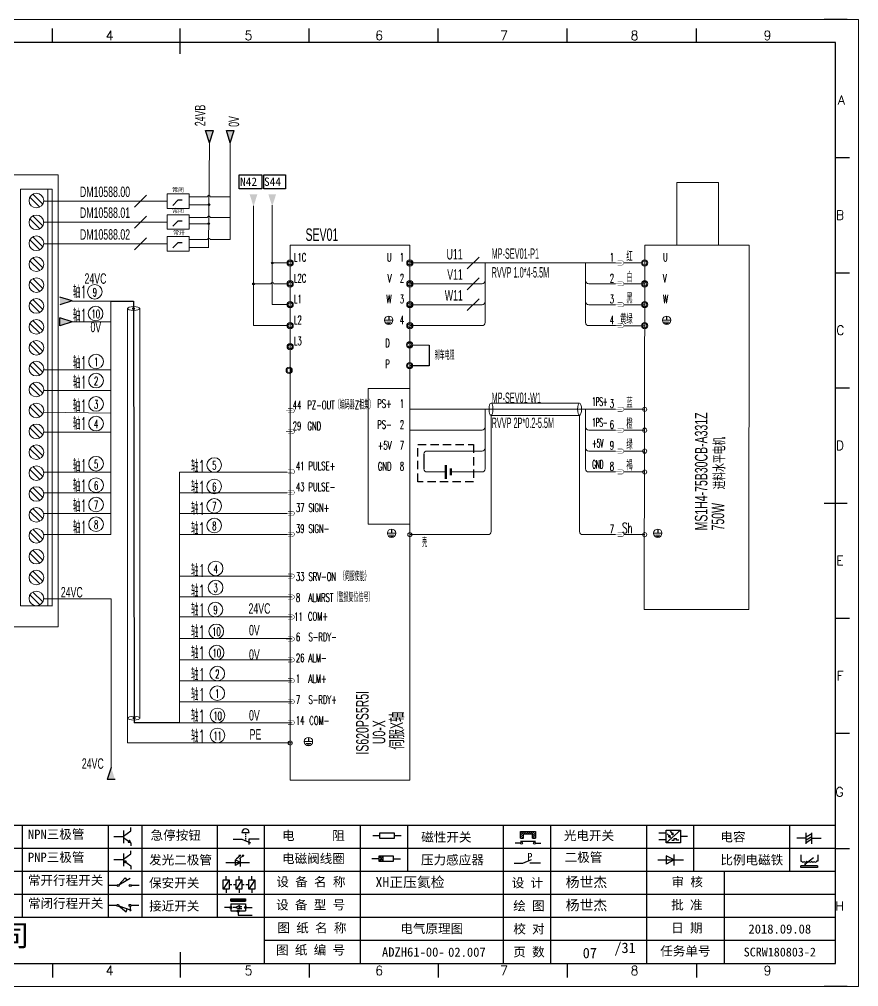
# Model space of a CAD drawing. Header units: millimetres. Extents: x 15130 to 37766, y 5931 to 11073.
# Drawn here: x 23458.4 to 23659.2, y 10083.5 to 10315 of the extents above; entities that cross this region are included whole.
import ezdxf
from ezdxf.enums import TextEntityAlignment as Align
from ezdxf.lldxf.tags import DXFTag

# ---------------------------------------------------------------- set-up
doc = ezdxf.new("R2010")
doc.units = ezdxf.units.MM
doc.linetypes.add('DASHED', pattern=[0.75, 0.5, -0.25])
doc.layers.add('1', color=3, linetype='Continuous', lineweight=20)
doc.layers.add('Dimension', color=3, linetype='Continuous', lineweight=13)
for name, color, linetype in [('AE_BOR', 1, 'Continuous'), ('MISC', 2, 'Continuous'), ('SYMS', 7, 'Continuous')]:
    doc.layers.add(name, color=color, linetype=linetype)
doc.styles.get("Standard").update_dxf_attribs({"font": ''})
doc.styles.add('WD', font='romans.shx', dxfattribs={"bigfont": 'gbcbig.shx'})
doc.styles.add('样式 0', font='')
doc.styles.add('样式 8', font='arial.ttf')
doc.styles.add('汉字', font='')
doc.styles.get('Standard').set_extended_font_data('SimSun')
doc.styles.get('样式 0').set_extended_font_data('KaiTi_GB2312')
doc.styles.get('汉字').set_extended_font_data('新宋体')
tags = doc.linetypes.add('ACAD_ISO02W100', pattern=[15, 12, -3]).pattern_tags.tags
tags[6:7] = [DXFTag(74, 4), DXFTag(75, 0), DXFTag(340, '0'), DXFTag(46, 1.0), DXFTag(50, 0.0), DXFTag(44, 0.0), DXFTag(45, 0.0)]
tags[4:5] = [DXFTag(74, 4), DXFTag(75, 0), DXFTag(340, '0'), DXFTag(46, 1.0), DXFTag(50, 0.0), DXFTag(44, 0.0), DXFTag(45, 0.0)]

# ---------------------------------------------------------------- blocks, each defined once
blk = doc.blocks.new('磁性开关')
at = {"linetype": 'ByBlock'}
h = blk.add_hatch(dxfattribs=at)
h.set_pattern_fill('ANSI31', color=256, scale=0.1, style=0)
h.paths.add_polyline_path([(-1910.88, -776.69), (-1910.88, -775.29), (-1907.69, -775.29), (-1907.69, -776.69), (-1908.31, -776.69), (-1908.31, -775.79), (-1910.25, -775.79), (-1910.25, -776.69)])
for p, q in [((-1910.88, -776.69), (-1910.88, -775.29)), ((-1910.88, -775.29), (-1907.69, -775.29)), ((-1910.88, -776.69), (-1910.25, -776.69)), ((-1910.25, -776.69), (-1910.25, -775.79)), ((-1910.25, -775.79), (-1908.31, -775.79)), ((-1908.31, -776.69), (-1908.31, -775.79)), ((-1908.31, -776.69), (-1907.69, -776.69)), ((-1907.69, -775.29), (-1907.69, -776.69)), ((-1910.91, -777.81), (-1912.09, -777.81)), ((-1910.88, -777.39), (-1907.69, -777.39)), ((-1907.66, -777.81), (-1906.48, -777.81))]:
    blk.add_line(p, q, dxfattribs=at)
for centre in [(-1910.68, -777.81), (-1907.88, -777.81)]:
    blk.add_circle(centre, 0.225, dxfattribs=at)
blk = doc.blocks.new('光电开关')
at = {"linetype": 'ByBlock'}
h = blk.add_hatch(dxfattribs=at)
h.set_pattern_fill('ANSI31', color=256, scale=0.01, style=0)
h.set_pattern_definition([(45, (0.172267, 0), (-0.0224506403, 0.0224506403), [])])
h.paths.add_polyline_path([(-1882.44, -776.34), (-1882.5, -775.91), (-1882.68, -776.07)])
h.paths.add_polyline_path([(-1882.86, -776.23), (-1882.44, -776.34), (-1882.68, -776.07)])
h.paths.add_polyline_path([(-1883.05, -776.88), (-1883.11, -776.45), (-1883.29, -776.61)])
h.paths.add_polyline_path([(-1883.47, -776.77), (-1883.05, -776.88), (-1883.29, -776.61)])
for p, q in [((-1884.01, -775.96), (-1885.56, -775.96)), ((-1880.91, -775.3), (-1884.01, -778.05)), ((-1883.75, -776.09), (-1883.05, -776.88)), ((-1883.11, -776.45), (-1883.47, -776.77)), ((-1883.05, -776.88), (-1883.47, -776.77)), ((-1883.14, -775.55), (-1882.44, -776.34)), ((-1883.05, -776.88), (-1883.11, -776.45)), ((-1882.5, -775.91), (-1882.86, -776.23)), ((-1882.44, -776.34), (-1882.86, -776.23)), ((-1882.44, -776.34), (-1882.5, -775.91)), ((-1879.37, -776.67), (-1880.91, -776.67)), ((-1884.01, -777.39), (-1885.56, -777.39)), ((-1882.78, -777.47), (-1882.23, -777.47)), ((-1882.23, -777.47), (-1882.23, -777.14)), ((-1882.23, -777.14), (-1881.78, -777.14)), ((-1881.78, -777.47), (-1881.78, -777.14)), ((-1881.23, -777.47), (-1881.78, -777.47))]:
    blk.add_line(p, q, dxfattribs=at)
blk.add_lwpolyline([(-1884.01, -775.3), (-1880.91, -775.3), (-1880.91, -778.05), (-1884.01, -778.05)], close=True, dxfattribs=at)
blk = doc.blocks.new('电磁阀线圈')
at = {"linetype": 'ByBlock'}
for p, q in [((-1854.61, -796.54), (-1856.17, -796.54)), ((-1854.61, -795.92), (-1853.75, -797.16)), ((-1853.75, -795.92), (-1854.61, -797.16)), ((-1853.75, -795.92), (-1853.75, -797.16)), ((-1851.53, -796.54), (-1849.97, -796.54))]:
    blk.add_line(p, q, dxfattribs=at)
blk.add_lwpolyline([(-1854.61, -795.92), (-1851.53, -795.92), (-1851.53, -797.16), (-1854.61, -797.16)], close=True, dxfattribs=at)
blk = doc.blocks.new('压力感应器')
at = {"linetype": 'ByBlock'}
for p, q in [((-1815.59, -777.73), (-1813.71, -776.93)), ((-1817.44, -777.73), (-1815.59, -777.73)), ((-1811.78, -777.73), (-1814.05, -777.73))]:
    blk.add_line(p, q, dxfattribs=at)
at = {"linetype": 'ByBlock', "insert": (-1814.65, -775.48), "char_height": 1.68, "width": 1.2242, "attachment_point": 1}
blk.add_mtext('{\\fNSimSun|b0|i0|c134|p49;P}', dxfattribs=at)
blk = doc.blocks.new('二极管')
at = {"linetype": 'ByBlock'}
for p, q in [((-1787.52, -776.77), (-1781.92, -776.77)), ((-1783.97, -776.77), (-1785.69, -775.9)), ((-1785.69, -775.9), (-1785.69, -777.65)), ((-1783.97, -776.77), (-1785.69, -777.65)), ((-1783.97, -777.99), (-1783.97, -775.56))]:
    blk.add_line(p, q, dxfattribs=at)
blk = doc.blocks.new('NPN三极管')
at = {"linetype": 'ByBlock'}
for p, q in [((-1785.73, -780.61), (-1785.73, -783.32)), ((-1785.73, -781.82), (-1784.15, -780.66)), ((-1784.15, -780.66), (-1784.15, -779.98)), ((-1785.73, -781.97), (-1787.81, -781.97)), ((-1785.73, -782.11), (-1784.15, -783.27)), ((-1784.41, -782.73), (-1784.74, -783.18)), ((-1784.15, -783.27), (-1784.74, -783.18)), ((-1784.15, -783.27), (-1784.41, -782.73)), ((-1784.15, -783.27), (-1784.15, -783.96))]:
    blk.add_line(p, q, dxfattribs=at)
blk = doc.blocks.new('PNP三极管')
at = {"linetype": 'ByBlock'}
for p, q in [((-1784.9, -785.38), (-1784.9, -788.09)), ((-1783.32, -785.43), (-1783.32, -784.75)), ((-1784.9, -786.74), (-1786.98, -786.74)), ((-1784.9, -786.59), (-1783.32, -785.43)), ((-1784.9, -786.88), (-1783.32, -788.04)), ((-1784.9, -786.88), (-1784.31, -786.97)), ((-1784.9, -786.88), (-1784.64, -787.42)), ((-1784.31, -786.97), (-1784.64, -787.42)), ((-1783.32, -788.04), (-1783.32, -788.73))]:
    blk.add_line(p, q, dxfattribs=at)
blk = doc.blocks.new('常开行程开关')
at = {"linetype": 'ByBlock'}
for p, q in [((-1785.89, -792.17), (-1784.52, -790.62)), ((-1785.89, -792.17), (-1783.43, -790.72)), ((-1784.52, -790.62), (-1784.19, -791.17)), ((-1786.29, -792.3), (-1788.01, -792.3)), ((-1781.48, -792.3), (-1783.21, -792.3))]:
    blk.add_line(p, q, dxfattribs=at)
for centre in [(-1786.07, -792.3), (-1783.42, -792.3)]:
    blk.add_circle(centre, 0.219, dxfattribs=at)
blk = doc.blocks.new('常闭行程开关')
at = {"linetype": 'ByBlock'}
for p, q in [((-1786.34, -796.62), (-1788.07, -796.62)), ((-1785.93, -796.72), (-1783.25, -797.7)), ((-1785.93, -796.72), (-1784.3, -798)), ((-1784.3, -798), (-1784.08, -797.4)), ((-1783.48, -796.84), (-1783.48, -797.85)), ((-1781.54, -796.62), (-1783.26, -796.62))]:
    blk.add_line(p, q, dxfattribs=at)
for centre in [(-1786.12, -796.62), (-1783.48, -796.62)]:
    blk.add_circle(centre, 0.219, dxfattribs=at)
blk = doc.blocks.new('电容')
at = {"linetype": 'ByBlock'}
for p, q in [((-1756.08, -782.99), (-1756.08, -780.56)), ((-1754.86, -780.79), (-1756.08, -781.55)), ((-1754.86, -782.99), (-1754.86, -780.56)), ((-1756.08, -781.77), (-1758.13, -781.77)), ((-1754.86, -781.44), (-1756.08, -782.2)), ((-1754.86, -781.99), (-1756.08, -782.75)), ((-1754.86, -781.77), (-1752.81, -781.77))]:
    blk.add_line(p, q, dxfattribs=at)
blk = doc.blocks.new('发光二极管')
at = {"linetype": 'ByBlock'}
for p, q in [((-1755.78, -785.92), (-1754.89, -785.14)), ((-1754.89, -785.14), (-1755.2, -785.22)), ((-1755.2, -785.22), (-1755.01, -785.43)), ((-1755.08, -785.92), (-1754.18, -785.14)), ((-1754.89, -785.14), (-1755.01, -785.43)), ((-1754.18, -785.14), (-1754.49, -785.22)), ((-1754.49, -785.22), (-1754.31, -785.43)), ((-1754.18, -785.14), (-1754.31, -785.43)), ((-1758.01, -786.77), (-1752.89, -786.77)), ((-1754.84, -786.77), (-1756.04, -786.16)), ((-1756.04, -786.16), (-1756.04, -787.39)), ((-1754.84, -786.77), (-1756.04, -787.39)), ((-1754.84, -787.63), (-1754.84, -785.92))]:
    blk.add_line(p, q, dxfattribs=at)
blk = doc.blocks.new('比例电磁阀')
at = {"linetype": 'ByBlock'}
for p, q in [((-1757.26, -775.38), (-1757.26, -776.71)), ((-1757.26, -776.71), (-1757.05, -776.71)), ((-1754.5, -775.98), (-1756.35, -777.44)), ((-1753.58, -776.71), (-1753.8, -776.71)), ((-1753.58, -775.38), (-1753.58, -776.71)), ((-1753.6, -777.73), (-1757.25, -777.73)), ((-1757.25, -778.13), (-1757.25, -777.73)), ((-1753.6, -778.13), (-1757.25, -778.13)), ((-1756.35, -777.44), (-1756.25, -777.25)), ((-1756.35, -777.44), (-1756.15, -777.38)), ((-1756.15, -777.38), (-1756.25, -777.25)), ((-1753.6, -777.73), (-1753.6, -778.13))]:
    blk.add_line(p, q, dxfattribs=at)
for centre in [(-1756.78, -776.71), (-1756.24, -776.71), (-1755.7, -776.71), (-1755.15, -776.71), (-1754.61, -776.71), (-1754.07, -776.71)]:
    blk.add_arc(centre, 0.271, 180, 0, dxfattribs=at)
blk = doc.blocks.new('保安开关')
at = {"linetype": 'ByBlock'}
for p, q in [((-1757.33, -790.79), (-1758.6, -792.81)), ((-1757.96, -790.79), (-1757.96, -789.97)), ((-1754.54, -790.79), (-1755.81, -792.81)), ((-1755.17, -790.79), (-1755.17, -789.97)), ((-1751.75, -790.79), (-1753.02, -792.81)), ((-1752.39, -790.79), (-1752.39, -789.97)), ((-1757.96, -792.81), (-1757.96, -793.62)), ((-1757.33, -791.8), (-1756.72, -791.8)), ((-1756.35, -791.8), (-1755.89, -791.8)), ((-1755.17, -792.81), (-1755.17, -793.62)), ((-1754.52, -791.8), (-1754.06, -791.8)), ((-1753.69, -791.8), (-1753.08, -791.8)), ((-1752.39, -792.81), (-1752.39, -793.62))]:
    blk.add_line(p, q, dxfattribs=at)
for points in [[(-1758.6, -790.79), (-1757.33, -790.79), (-1757.33, -792.81), (-1758.6, -792.81)], [(-1755.81, -790.79), (-1754.54, -790.79), (-1754.54, -792.81), (-1755.81, -792.81)], [(-1753.02, -790.79), (-1751.75, -790.79), (-1751.75, -792.81), (-1753.02, -792.81)]]:
    blk.add_lwpolyline(points, close=True, dxfattribs=at)
blk = doc.blocks.new('接近开关')
at = {"linetype": 'ByBlock'}
h = blk.add_hatch(dxfattribs=at)
h.set_pattern_fill('ANSI31', color=256, scale=0.01, style=0)
h.set_pattern_definition([(45, (-89.131516, -30.795668), (-0.0224506403, 0.0224506403), [])])
h.paths.add_polyline_path([(-1516.96, -1123.35), (-1516.96, -1122.85), (-1513.76, -1122.85), (-1513.76, -1123.35)])
for p, q in [((-1516.96, -1123.35), (-1516.96, -1122.85)), ((-1516.96, -1122.85), (-1513.76, -1122.85)), ((-1516.96, -1123.35), (-1513.76, -1123.35)), ((-1513.76, -1122.85), (-1513.76, -1123.35)), ((-1517.18, -1124.71), (-1518.36, -1124.71)), ((-1516.96, -1123.95), (-1513.76, -1123.95)), ((-1516.96, -1123.95), (-1516.96, -1125.47)), ((-1516.96, -1125.47), (-1513.76, -1125.47)), ((-1515.91, -1124.71), (-1516.45, -1124.71)), ((-1515.11, -1124.31), (-1515.91, -1124.71)), ((-1515.11, -1125.11), (-1515.91, -1124.71)), ((-1515.33, -1124.53), (-1515.17, -1124.53)), ((-1515.33, -1124.88), (-1515.17, -1124.88)), ((-1515.25, -1124.45), (-1515.25, -1124.61)), ((-1515.11, -1124.31), (-1515.11, -1125.11)), ((-1515.11, -1124.48), (-1514.58, -1124.48)), ((-1515.11, -1124.94), (-1514.58, -1124.94)), ((-1513.76, -1123.95), (-1513.76, -1125.47)), ((-1513.54, -1124.71), (-1512.36, -1124.71)), ((-1515.36, -1125.69), (-1515.36, -1126.36)), ((-1515.36, -1126.36), (-1512.36, -1126.36))]:
    blk.add_line(p, q, dxfattribs=at)
for centre in [(-1516.96, -1124.71), (-1515.36, -1125.47), (-1513.76, -1124.71)]:
    blk.add_circle(centre, 0.225, dxfattribs=at)
blk = doc.blocks.new('电阻')
at = {"linetype": 'ByBlock'}
for p, q in [((-3.09, 0), (-1.57, 0)), ((1.57, 0), (3.09, 0))]:
    blk.add_line(p, q, dxfattribs=at)
blk.add_lwpolyline([(-1.57, 0.63), (1.57, 0.63), (1.57, -0.63), (-1.57, -0.63)], close=True, dxfattribs=at)
blk = doc.blocks.new('急停按钮')
at = {"linetype": 'ByBlock'}
for p, q in [((-1.86, 0), (0, 0)), ((0, 0), (1.88, -0.81)), ((0.06, 1.45), (1.61, 1.45)), ((0.83, 1.45), (0.83, 1.24)), ((0.83, 1.07), (0.83, 0.85)), ((0.83, 0.68), (0.83, 0.47)), ((0.83, 0.29), (0.83, 0.08)), ((3.81, 0), (1.54, 0)), ((1.54, 0), (1.54, -1.15)), ((0.83, -0.09), (0.83, -0.24))]:
    blk.add_line(p, q, dxfattribs=at)
blk.add_arc((0.83, 1.45), 0.774, 0, 180)
blk = doc.blocks.new('电控横A4')
for p, q in [((292, -5), (5, -5)), ((292, -205), (292, -5)), ((10.03, -205), (289.53, -205)), ((130.8, -205), (190.75, -205)), ((190.75, -205), (259.54, -205))]:
    blk.add_line(p, q)
at = {"linetype": 'ByBlock'}
for p, q in [((292, -175), (5, -175)), ((292, -180), (5, -180)), ((292, -185), (5, -185)), ((292, -190), (5, -190)), ((292, -195), (5, -195)), ((292, -200), (168.03, -200))]:
    blk.add_line(p, q, dxfattribs=at)
at = {"color": 0, "lineweight": -2}
for p, q in [((115.5, -175), (115.5, -195)), ((134.12, -175), (134.12, -195)), ((141.48, -175), (141.48, -195)), ((157.79, -175), (157.79, -195)), ((168.03, -175), (168.03, -204.92)), ((188.84, -175), (188.84, -185)), ((199.08, -175), (199.08, -185)), ((219.89, -175), (219.89, -185)), ((230.12, -175), (230.12, -185)), ((250.93, -175), (250.93, -185)), ((261.17, -175), (261.17, -185)), ((281.98, -175), (281.98, -185)), ((188.84, -185), (188.84, -204.92)), ((219.89, -185), (219.89, -205)), ((230.12, -185), (230.12, -205)), ((250.93, -185), (250.93, -205)), ((267.79, -185), (267.79, -205))]:
    blk.add_line(p, q, dxfattribs=at)
at = {"color": 0, "ltscale": 2}
for p, q in [((292, -205), (292, -183.55)), ((259.54, -205), (289.53, -205)), ((259.54, -205), (292, -205))]:
    blk.add_line(p, q, dxfattribs=at)
at = {"lineweight": 9, "ltscale": 0.1}
for p, q in [((101.34, -205), (130.8, -205)), ((129.44, -205), (129.44, -205)), ((129.44, -205), (129.44, -205)), ((129.44, -205), (129.44, -205)), ((129.44, -205), (129.44, -205))]:
    blk.add_line(p, q, dxfattribs=at)
at = {"layer": 'AE_BOR', "color": 1, "lineweight": 15}
for p, q in [((0, 0), (297, 0)), ((297, 0), (297, -210)), ((297, -210), (0, -210))]:
    blk.add_line(p, q, dxfattribs=at)
at = {"layer": 'AE_BOR'}
for p, q in [((122.03, -5), (122.03, -2)), ((149.78, -5), (149.78, -2)), ((177.78, -5), (177.78, -2)), ((205.78, -5), (205.78, -2)), ((233.78, -5), (233.78, -2)), ((261.78, -5), (261.78, -2)), ((292, -30), (295, -30)), ((292, -55), (295, -55)), ((292, -80), (295, -80)), ((292, -130), (295, -130)), ((292, -155), (295, -155)), ((292, -180), (295, -180)), ((122.03, -205), (122.03, -208)), ((149.78, -205), (149.78, -208)), ((177.78, -205), (177.78, -208)), ((205.78, -205), (205.78, -208)), ((233.78, -205), (233.78, -208)), ((261.78, -205), (261.78, -208))]:
    blk.add_line(p, q, dxfattribs=at)
at = {"layer": 'AE_BOR', "lineweight": 30}
for p, q in [((294.53, 0), (289.53, 0)), ((294.53, -210), (289.53, -210))]:
    blk.add_line(p, q, dxfattribs=at)
at = {"layer": 'AE_BOR', "color": 2, "lineweight": 30}
for p, q in [((149.78, -7.5), (149.78, -2.5)), ((289.5, -105), (294.5, -105)), ((149.78, -202.5), (149.78, -207.5)), ((149.78, -205), (149.78, -207.5))]:
    blk.add_line(p, q, dxfattribs=at)
at = {"linetype": 'ByBlock'}
for name, p in [('NPN三极管', (1923.2, 604.5)), ('磁性开关', (2134.53, 598.96)), ('光电开关', (2139.22, 599.27)), ('电容', (2041.69, 603.98)), ('PNP三极管', (1922.37, 604.27)), ('发光二极管', (1917.72, 603.69)), ('电磁阀线圈', (2047.53, 614.3)), ('压力感应器', (2039.72, 594.52)), ('二极管', (2040.91, 594.27)), ('比例电磁阀', (2041.69, 593.98)), ('常开行程开关', (1922.37, 604.27)), ('保安开关', (1917.72, 603.98)), ('接近开关', (1677.72, 931.9)), ('常闭行程开关', (1922.37, 604.27))]:
    blk.add_blockref(name, p, dxfattribs=at)
for name, p in [('急停按钮', (163.12, -177.98)), ('电阻', (194.66, -177.22))]:
    blk.add_blockref(name, p)
at = {"char_height": 2, "attachment_point": 1, "style": '汉字'}
for s, insert in [('{\\fKaiTi_GB2312|b0|i0|c134|p49;NPN三极管}', (116.73, -175.91)), ('{\\fKaiTi_GB2312|b0|i0|c134|p49;急停按钮}', (143.35, -176.12)), ('{\\fKaiTi_GB2312|b0|i0|c134|p49;电      阻}', (171.86, -176.19)), ('{\\fKaiTi_GB2312|b0|i0|c134|p49;磁性开关}', (202.07, -176.53)), ('{\\fKaiTi_GB2312|b0|i0|c134|p49;光电开关}', (233.02, -176.19)), ('{\\fKaiTi_GB2312|b0|i0|c134|p49;电容}', (267, -176.48)), ('{\\fKaiTi_GB2312|b0|i0|c134|p49;PNP三极管}', (116.73, -180.91)), ('{\\fKaiTi_GB2312|b0|i0|c134|p49;发光二极管}', (143.02, -181.48)), ('{\\fKaiTi_GB2312|b0|i0|c134|p49;电磁阀线圈}', (171.86, -181.19)), ('{\\fKaiTi_GB2312|b0|i0|c134|p49;压力感应器}', (202.02, -181.47)), ('{\\fKaiTi_GB2312|b0|i0|c134|p49;二极管}', (233.2, -180.91)), ('{\\fKaiTi_GB2312|b0|i0|c134|p49;比例电磁铁}', (267, -181.48)), ('{\\fKaiTi_GB2312|b0|i0|c134|p49;常开行程开关}', (116.73, -185.91)), ('{\\fKaiTi_GB2312|b0|i0|c134|p49;保安开关}', (143.02, -186.48)), ('{\\fKaiTi_GB2312|b0|i0|c134|p0;设 备 名 称}', (170.65, -186.24)), ('{\\fKaiTi_GB2312|b0|i0|c134|p0;设 计}', (221.72, -186.46)), ('{\\fKaiTi_GB2312|b0|i0|c134|p0;审 核}', (256.39, -186.25)), ('{\\fKaiTi_GB2312|b0|i0|c134|p49;常闭行程开关}', (116.73, -190.91)), ('{\\fKaiTi_GB2312|b0|i0|c134|p0;设 备 型 号}', (170.58, -191.24)), ('{\\fKaiTi_GB2312|b0|i0|c134|p0;批 准}', (256.32, -191.25)), ('{\\fKaiTi_GB2312|b0|i0|c134|p49;接近开关}', (143.02, -191.48)), ('{\\fKaiTi_GB2312|b0|i0|c134|p0;绘 图}', (222.05, -191.46)), ('{\\fKaiTi_GB2312|b0|i0|c134|p0;图 纸 名 称}', (170.86, -196.24)), ('{\\fKaiTi_GB2312|b0|i0|c134|p0;校 对}', (222.05, -196.46)), ('{\\fKaiTi_GB2312|b0|i0|c134|p0;日 期}', (256.32, -196.25)), ('{\\fKaiTi_GB2312|b0|i0|c134|p0;图 纸 编 号}', (170.57, -201.03)), ('{\\fKaiTi_GB2312|b0|i0|c134|p0;页 数}', (222.05, -201.46)), ('{\\fKaiTi_GB2312|b0|i0|c134|p0;任务单号}', (253.94, -201.25))]:
    blk.add_mtext(s, dxfattribs=dict(at, insert=insert))
for s, insert, char_height, width, attachment_point in [('{\\fKaiTi_GB2312|b0|i0|c134|p49;XH正压氦检}', (192.15, -186.2), 2.2, 26.5767, 1), ('{\\fKaiTi_GB2312|b0|i0|c134|p49;杨世杰}', (233.43, -186.2), 2.2, 15.3175, 1), ('{\\fKaiTi_GB2312|b0|i0|c134|p49;杨世杰}', (233.43, -191.2), 2.2, 15.3175, 1), ('{\\fKaiTi_GB2312|b0|i0|c134|p49;2018.09.08}', (279.89, -197.5), 2, 24.2172, 5), ('{\\fKaiTi_GB2312|b0|i0|c134|p49;SCRW180803-2}', (279.89, -202.5), 1.92, 24.2172, 5)]:
    blk.add_mtext(s, dxfattribs=dict(insert=insert, char_height=char_height, width=width, attachment_point=attachment_point))
at = {"color": 0, "lineweight": -2}
for s, insert, char_height, width, attachment_point in [('深圳市卓誉自动化科技有限公司', (27.14, -196.53), 4.7064, 96.1138, 1), ('{\\C256;ADZH61-00-}', (200.36, -202.5), 2, 31.0482, 5)]:
    blk.add_mtext(s, dxfattribs=dict(at, insert=insert, char_height=char_height, width=width, attachment_point=attachment_point))
at = {"color": 0, "linetype": 'ByBlock', "lineweight": -2, "insert": (242.64, -201.84), "char_height": 4.2689, "width": 20.8102, "attachment_point": 5}
blk.add_mtext('  {\\H0.53119x; /31}', dxfattribs=at)
at = {"layer": 'AE_BOR', "style": 'WD'}
for s, p in [('4', (134.45, -4.5)), ('5', (164.59, -4.5)), ('6', (192.94, -4.5)), ('7', (220.04, -4.5)), ('8', (248.37, -4.5)), ('9', (277.23, -4.5)), ('4', (134.45, -207.5)), ('5', (164.59, -207.5)), ('6', (192.94, -207.5)), ('7', (220.04, -207.5)), ('8', (248.37, -207.5)), ('9', (277.23, -207.5))]:
    blk.add_text(s, height=2, dxfattribs=at).set_placement(p, align=Align.CENTER)
for s, p in [('A', (294.03, -17.5)), ('B', (293.84, -42.5)), ('C', (293.93, -67.5)), ('D', (293.84, -92.5)), ('E', (293.74, -117.5)), ('F', (293.74, -142.5)), ('F', (293.74, -142.5)), ('G', (293.74, -167.72)), ('H', (293.84, -192.5))]:
    blk.add_text(s, height=2, dxfattribs=at).set_placement(p, align=Align.MIDDLE_RIGHT)
blk = doc.blocks.new('WDDOT')
blk.add_hatch(color=256).paths.add_polyline_path([(0.5, 0, 1), (-0.5, 0, 1)])
blk.add_circle((0, 0), 0.5)

msp = doc.modelspace()

# ---------------------------------------------------------------- hatches: boundary and pattern name
for points in [[(23502.899, 10288.359), (23503.834, 10285.44), (23504.769, 10288.359)], [(23507.899, 10288.359), (23508.834, 10285.44), (23509.769, 10288.359)], [(23513.444, 10273.15), (23514.38, 10270.232), (23515.315, 10273.15)], [(23517.922, 10273.15), (23518.857, 10270.232), (23519.792, 10273.15)], [(23503.946, 10270.625, 1), (23503.553, 10270.625, 1)], [(23503.86, 10266.093, 1), (23503.466, 10266.093, 1)], [(23519.073, 10256.684, 1), (23518.68, 10256.684, 1)], [(23514.587, 10251.682, 1), (23514.194, 10251.682, 1)], [(23470.975, 10247.597), (23468.057, 10246.662), (23468.057, 10248.532)], [(23485.876, 10245.782, 1), (23485.483, 10245.782, 1)], [(23468.057, 10241.662), (23468.057, 10243.532), (23470.975, 10242.597)], [(23486.007, 10147.772, 1), (23485.614, 10147.772, 1)], [(23480.319, 10135.946), (23481.254, 10133.027), (23479.383, 10133.027)]]:
    msp.add_hatch(color=256).paths.add_polyline_path(points)

# ---------------------------------------------------------------- linework, layer by layer
for p, q in [((23503.834, 10285.44), (23502.899, 10288.359)), ((23502.899, 10288.359), (23504.769, 10288.359)), ((23503.834, 10285.44), (23504.769, 10288.359)), ((23507.899, 10288.359), (23509.769, 10288.359)), ((23508.834, 10285.44), (23507.899, 10288.359)), ((23508.834, 10285.44), (23509.769, 10288.359)), ((23470.975, 10247.597), (23468.057, 10248.532)), ((23470.975, 10247.597), (23468.057, 10246.662)), ((23468.057, 10241.662), (23468.057, 10243.532)), ((23470.975, 10242.597), (23468.057, 10243.532)), ((23546.731, 10243.769), (23546.731, 10242.979)), ((23613.221, 10243.769), (23613.221, 10242.979)), ((23470.975, 10242.597), (23468.057, 10241.662)), ((23551.784, 10237.091), (23556.369, 10237.022)), ((23556.369, 10237.022), (23556.369, 10232.091)), ((23556.369, 10232.091), (23551.784, 10232.091)), ((23555.162, 10210.922), (23555.162, 10207.422)), ((23547.416, 10192.804), (23547.416, 10192.014)), ((23611.098, 10192.804), (23611.098, 10192.014)), ((23527.534, 10142.938), (23527.534, 10142.148)), ((23480.319, 10135.946), (23479.383, 10133.027)), ((23481.254, 10133.027), (23479.383, 10133.027))]:
    msp.add_line(p, q)
at = {"lineweight": 0}
for p, q in [((23503.637, 10260.409), (23503.834, 10285.44)), ((23508.834, 10262.304), (23508.834, 10285.44)), ((23458.647, 10174.61), (23458.647, 10274.364)), ((23466.211, 10274.364), (23458.647, 10274.364)), ((23465.211, 10174.61), (23465.211, 10274.364)), ((23466.211, 10174.61), (23466.211, 10274.363)), ((23464.198, 10271.472), (23493.751, 10271.472)), ((23499.008, 10272.559), (23503.344, 10272.559)), ((23499.008, 10270.612), (23503.834, 10270.612)), ((23504.016, 10272.559), (23508.834, 10272.559)), ((23464.033, 10266.472), (23493.751, 10266.472)), ((23499.008, 10267.607), (23503.344, 10267.607)), ((23499.008, 10266.093), (23503.67, 10266.093)), ((23504.016, 10267.607), (23508.834, 10267.607)), ((23464.198, 10261.269), (23493.751, 10261.269)), ((23499.008, 10262.304), (23503.344, 10262.304)), ((23504.016, 10262.304), (23508.834, 10262.304)), ((23499.008, 10260.409), (23503.67, 10260.409)), ((23551.784, 10256.688), (23600.981, 10256.688)), ((23569.799, 10242.438), (23569.799, 10256.688)), ((23593.848, 10242.438), (23593.848, 10256.688)), ((23602.981, 10256.688), (23607.223, 10256.688)), ((23551.784, 10251.688), (23569.049, 10251.688)), ((23600.981, 10251.688), (23594.598, 10251.688)), ((23607.973, 10251.688), (23602.981, 10251.688)), ((23470.975, 10247.567), (23480.224, 10247.567)), ((23551.784, 10246.688), (23569.049, 10246.688)), ((23600.981, 10246.688), (23594.598, 10246.688)), ((23607.973, 10246.684), (23602.981, 10246.684)), ((23545.837, 10242.973), (23547.626, 10242.973)), ((23612.327, 10242.973), (23614.116, 10242.973)), ((23470.975, 10242.597), (23480.224, 10242.597)), ((23546.169, 10242.544), (23547.293, 10242.544)), ((23546.455, 10242.197), (23547.028, 10242.197)), ((23551.784, 10241.688), (23569.049, 10241.688)), ((23600.981, 10241.688), (23594.598, 10241.688)), ((23607.973, 10241.68), (23602.981, 10241.68)), ((23612.659, 10242.544), (23613.783, 10242.544)), ((23612.945, 10242.197), (23613.518, 10242.197)), ((23571.229, 10223.136), (23592.39, 10223.138)), ((23600.981, 10221.672), (23551.784, 10221.672)), ((23569.799, 10207.422), (23569.799, 10221.672)), ((23571.208, 10220.207), (23571.208, 10192.414)), ((23571.208, 10220.207), (23592.39, 10220.207)), ((23592.39, 10220.207), (23592.39, 10192.422)), ((23593.848, 10207.422), (23593.848, 10221.672)), ((23607.973, 10221.668), (23602.981, 10221.668)), ((23551.784, 10216.672), (23569.049, 10216.672)), ((23600.981, 10216.672), (23594.598, 10216.672)), ((23607.973, 10216.664), (23602.981, 10216.664)), ((23555.912, 10211.672), (23569.049, 10211.672)), ((23600.981, 10211.672), (23594.598, 10211.672)), ((23607.973, 10211.664), (23602.981, 10211.664)), ((23560.389, 10206.672), (23555.912, 10206.672)), ((23561.585, 10206.672), (23569.049, 10206.672)), ((23600.981, 10206.672), (23594.598, 10206.672)), ((23607.973, 10206.664), (23602.981, 10206.664)), ((23546.522, 10192.007), (23548.31, 10192.007)), ((23610.203, 10192.007), (23611.992, 10192.007)), ((23546.854, 10191.579), (23547.978, 10191.579)), ((23547.14, 10191.232), (23547.713, 10191.232)), ((23551.784, 10191.664), (23570.458, 10191.664)), ((23600.981, 10191.672), (23593.14, 10191.672)), ((23607.973, 10191.664), (23602.981, 10191.664)), ((23610.536, 10191.579), (23611.66, 10191.579)), ((23610.821, 10191.232), (23611.394, 10191.232)), ((23466.304, 10174.61), (23458.647, 10174.61)), ((23528.428, 10142.142), (23526.639, 10142.142)), ((23528.096, 10141.713), (23526.972, 10141.713)), ((23527.81, 10141.366), (23527.237, 10141.366))]:
    msp.add_line(p, q, dxfattribs=at)
at = {"linetype": 'ACAD_ISO02W100'}
for p, q in [((23496.273, 10271.707), (23495.082, 10270.478)), ((23497.281, 10271.704), (23496.273, 10271.707)), ((23496.273, 10266.707), (23495.082, 10265.478)), ((23497.281, 10266.704), (23496.273, 10266.707)), ((23496.273, 10261.504), (23495.082, 10260.275)), ((23497.281, 10261.502), (23496.273, 10261.504))]:
    msp.add_line(p, q, dxfattribs=at)
at = {"color": 0, "linetype": 'Continuous', "lineweight": 13}
for p, q in [((23480.224, 10191.72), (23480.224, 10247.567)), ((23496.7, 10206.626), (23496.7, 10146.636))]:
    msp.add_line(p, q, dxfattribs=at)
at = {"color": 2, "lineweight": 0}
for p, q in [((23484.257, 10141.852), (23484.242, 10245.783)), ((23487.172, 10147.673), (23487.172, 10245.804))]:
    msp.add_line(p, q, dxfattribs=at)
at = {"color": 0, "linetype": 'Continuous', "lineweight": -3}
msp.add_line((23496.7, 10146.636), (23485.795, 10146.622), dxfattribs=at)
at = {"color": 1, "lineweight": -2}
for points in [[(23510.921, 10277.779), (23516.337, 10277.779), (23516.337, 10274.437), (23510.921, 10274.437)], [(23516.836, 10277.779), (23522.062, 10277.779), (23522.062, 10274.437), (23516.836, 10274.437)]]:
    msp.add_lwpolyline(points, close=True, dxfattribs=at)
at = {"lineweight": 0}
for points in [[(23615.654, 10275.971), (23625.654, 10275.971), (23625.654, 10260.971), (23615.654, 10260.971)], [(23493.751, 10269.746), (23493.751, 10273.198), (23499.008, 10273.198), (23499.008, 10269.746)], [(23493.751, 10264.746), (23493.751, 10268.198), (23499.008, 10268.198), (23499.008, 10264.746)], [(23493.751, 10259.543), (23493.751, 10262.996), (23499.008, 10262.996), (23499.008, 10259.543)], [(23607.973, 10260.971), (23632.973, 10260.971), (23632.856, 10173.72), (23607.856, 10173.72)], [(23551.784, 10226.672), (23541.784, 10226.672), (23541.784, 10194.172), (23551.784, 10194.172)]]:
    msp.add_lwpolyline(points, close=True, dxfattribs=at)
for points in [[(23463.969, 10270.79), (23461.597, 10273.162)], [(23460.89, 10272.455), (23463.261, 10270.083)], [(23460.89, 10267.249), (23463.261, 10264.877)], [(23463.969, 10265.584), (23461.597, 10267.956)], [(23460.89, 10262.229), (23463.261, 10259.858)], [(23463.969, 10260.565), (23461.597, 10262.936)], [(23523.156, 10132.883), (23523.156, 10260.971), (23551.784, 10260.971), (23551.784, 10132.883)], [(23460.89, 10257.229), (23463.261, 10254.858)], [(23463.969, 10255.565), (23461.597, 10257.936)], [(23460.89, 10252.229), (23463.261, 10249.858)], [(23463.969, 10250.565), (23461.597, 10252.936)], [(23463.969, 10245.565), (23461.597, 10247.936)], [(23460.89, 10247.229), (23463.261, 10244.858)], [(23463.969, 10240.565), (23461.597, 10242.936)], [(23460.89, 10242.229), (23463.261, 10239.858)], [(23460.89, 10237.229), (23463.261, 10234.858)], [(23463.969, 10235.565), (23461.597, 10237.936)], [(23460.89, 10232.229), (23463.261, 10229.858)], [(23463.969, 10230.565), (23461.597, 10232.936)], [(23460.89, 10227.229), (23463.261, 10224.858)], [(23463.969, 10225.565), (23461.597, 10227.936)], [(23460.89, 10222.229), (23463.261, 10219.858)], [(23463.969, 10220.565), (23461.597, 10222.936)], [(23460.89, 10217.229), (23463.261, 10214.858)], [(23463.969, 10215.565), (23461.597, 10217.936)], [(23463.969, 10210.565), (23461.597, 10212.936)], [(23460.89, 10212.229), (23463.261, 10209.858)], [(23460.89, 10207.229), (23463.261, 10204.858)], [(23463.969, 10205.565), (23461.597, 10207.936)], [(23460.89, 10202.229), (23463.261, 10199.858)], [(23463.969, 10200.565), (23461.597, 10202.936)], [(23460.89, 10197.229), (23463.261, 10194.858)], [(23463.969, 10195.565), (23461.597, 10197.936)], [(23460.89, 10192.229), (23463.261, 10189.858)], [(23463.969, 10190.565), (23461.597, 10192.936)], [(23460.89, 10187.229), (23463.261, 10184.858)], [(23463.969, 10185.565), (23461.597, 10187.936)], [(23463.969, 10180.565), (23461.597, 10182.936)], [(23460.89, 10182.229), (23463.261, 10179.858)], [(23463.969, 10175.565), (23461.597, 10177.936)], [(23460.89, 10177.229), (23463.261, 10174.858)]]:
    msp.add_lwpolyline(points, dxfattribs=at)
at = {"color": 3, "lineweight": 0, "const_width": 0.1, "flags": 128}
for points in [[(23602.481, 10256.688), (23600.981, 10256.688)], [(23602.481, 10251.688), (23600.981, 10251.688)], [(23602.481, 10246.688), (23600.981, 10246.688)], [(23602.481, 10241.688), (23600.981, 10241.688)], [(23523.656, 10221.322), (23522.156, 10221.322)], [(23602.481, 10221.672), (23600.981, 10221.672)], [(23523.656, 10216.322), (23522.156, 10216.322)], [(23602.481, 10216.672), (23600.981, 10216.672)], [(23602.481, 10211.672), (23600.981, 10211.672)], [(23523.656, 10206.642), (23522.156, 10206.642)], [(23602.481, 10206.672), (23600.981, 10206.672)], [(23523.656, 10201.748), (23522.156, 10201.748)], [(23523.656, 10196.748), (23522.156, 10196.748)], [(23523.656, 10191.748), (23522.156, 10191.748)], [(23602.481, 10191.672), (23600.981, 10191.672)], [(23523.656, 10181.748), (23522.156, 10181.748)], [(23523.656, 10176.744), (23522.156, 10176.744)], [(23523.656, 10171.948), (23522.156, 10171.948)], [(23523.656, 10166.68), (23522.156, 10166.68)], [(23523.656, 10161.676), (23522.156, 10161.676)], [(23523.656, 10156.688), (23522.156, 10156.688)], [(23523.656, 10151.684), (23522.156, 10151.684)], [(23523.656, 10146.684), (23522.156, 10146.684)]]:
    msp.add_lwpolyline(points, dxfattribs=at)
for points in [[(23601.481, 10257.188), (23602.481, 10257.188, -1), (23602.481, 10256.188), (23601.481, 10256.188)], [(23601.481, 10252.188), (23602.481, 10252.188, -1), (23602.481, 10251.188), (23601.481, 10251.188)], [(23601.481, 10247.188), (23602.481, 10247.188, -1), (23602.481, 10246.188), (23601.481, 10246.188)], [(23601.481, 10242.188), (23602.481, 10242.188, -1), (23602.481, 10241.188), (23601.481, 10241.188)], [(23522.656, 10221.822), (23523.656, 10221.822, -1), (23523.656, 10220.822), (23522.656, 10220.822)], [(23601.481, 10222.172), (23602.481, 10222.172, -1), (23602.481, 10221.172), (23601.481, 10221.172)], [(23601.481, 10217.172), (23602.481, 10217.172, -1), (23602.481, 10216.172), (23601.481, 10216.172)], [(23522.656, 10216.822), (23523.656, 10216.822, -1), (23523.656, 10215.822), (23522.656, 10215.822)], [(23601.481, 10212.172), (23602.481, 10212.172, -1), (23602.481, 10211.172), (23601.481, 10211.172)], [(23522.656, 10207.248), (23523.656, 10207.248, -1.1555316), (23523.656, 10206.248), (23522.656, 10206.248)], [(23601.481, 10207.172), (23602.481, 10207.172, -1), (23602.481, 10206.172), (23601.481, 10206.172)], [(23522.656, 10202.248), (23523.656, 10202.248, -1), (23523.656, 10201.248), (23522.656, 10201.248)], [(23522.656, 10197.248), (23523.656, 10197.248, -1), (23523.656, 10196.248), (23522.656, 10196.248)], [(23522.656, 10192.248), (23523.656, 10192.248, -1), (23523.656, 10191.248), (23522.656, 10191.248)], [(23601.481, 10192.172), (23602.481, 10192.172, -1), (23602.481, 10191.172), (23601.481, 10191.172)], [(23522.656, 10182.248), (23523.656, 10182.248, -1), (23523.656, 10181.248), (23522.656, 10181.248)], [(23522.656, 10177.244), (23523.656, 10177.244, -1), (23523.656, 10176.244), (23522.656, 10176.244)], [(23522.656, 10172.448), (23523.656, 10172.448, -1), (23523.656, 10171.448), (23522.656, 10171.448)], [(23522.656, 10167.18), (23523.656, 10167.18, -1), (23523.656, 10166.18), (23522.656, 10166.18)], [(23522.656, 10162.176), (23523.656, 10162.176, -1), (23523.656, 10161.176), (23522.656, 10161.176)], [(23522.656, 10157.188), (23523.656, 10157.188, -1), (23523.656, 10156.188), (23522.656, 10156.188)], [(23522.656, 10152.184), (23523.656, 10152.184, -1), (23523.656, 10151.184), (23522.656, 10151.184)], [(23522.656, 10147.184), (23523.656, 10147.184, -1), (23523.656, 10146.184), (23522.656, 10146.184)]]:
    msp.add_lwpolyline(points, format="xyb", dxfattribs=at)
at = {"color": 0, "linetype": 'Continuous', "lineweight": -3}
msp.add_lwpolyline([(23480.224, 10247.567), (23485.666, 10247.567), (23485.795, 10146.636)], dxfattribs=at)
at = {"color": 6, "linetype": 'DASHED', "ltscale": 4}
msp.add_lwpolyline([(23553.702, 10213.234), (23566.988, 10213.234), (23566.988, 10204.336), (23553.702, 10204.336)], close=True, dxfattribs=at)
at = {"color": 3}
for points in [[(23560.389, 10208.37, 0.5, 0.5, 0), (23560.389, 10204.974, 2, 2, 0)], [(23561.585, 10207.521, 0.5, 0.5, 0), (23561.585, 10205.823, 2, 2, 0)]]:
    msp.add_lwpolyline(points, format="xyseb", dxfattribs=at)
at = {"lineweight": 0}
for centre, radius in [((23462.429, 10271.623), 1.75), ((23462.429, 10266.416), 1.75), ((23462.429, 10261.397), 1.75), ((23462.429, 10256.397), 1.75), ((23523.156, 10256.688), 0.75), ((23523.156, 10256.688), 0.5), ((23551.784, 10256.688), 0.75), ((23551.784, 10256.688), 0.5), ((23607.973, 10256.688), 0.75), ((23607.973, 10256.688), 0.5), ((23462.429, 10251.397), 1.75), ((23523.156, 10251.688), 0.75), ((23523.156, 10251.688), 0.5), ((23551.784, 10251.688), 0.75), ((23551.784, 10251.688), 0.5), ((23607.973, 10251.688), 0.75), ((23607.973, 10251.688), 0.5), ((23476.413, 10249.788), 1.75), ((23462.429, 10246.397), 1.75), ((23523.156, 10246.684), 0.75), ((23551.784, 10246.688), 0.75), ((23607.973, 10246.684), 0.75), ((23476.61, 10244.582), 1.75), ((23523.156, 10246.684), 0.5), ((23551.784, 10246.688), 0.5), ((23607.973, 10246.684), 0.5), ((23462.429, 10241.397), 1.75), ((23546.731, 10242.979), 1), ((23613.221, 10242.979), 1), ((23523.156, 10241.684), 0.75), ((23523.156, 10241.684), 0.5), ((23551.784, 10241.688), 0.75), ((23551.784, 10241.688), 0.5), ((23607.973, 10241.68), 0.75), ((23607.973, 10241.68), 0.5), ((23462.429, 10236.397), 1.75), ((23523.156, 10236.68), 0.75), ((23523.156, 10236.68), 0.5), ((23551.75, 10237.091), 0.75), ((23551.75, 10237.091), 0.5), ((23476.708, 10233.104), 1.75), ((23462.429, 10231.397), 1.75), ((23522.906, 10230.979), 0.75), ((23522.906, 10230.979), 0.5), ((23551.75, 10232.091), 0.75), ((23551.75, 10232.091), 0.5), ((23476.708, 10228.535), 1.75), ((23462.429, 10226.397), 1.75), ((23476.708, 10222.946), 1.75), ((23462.429, 10221.397), 1.75), ((23607.973, 10221.668), 0.5), ((23476.708, 10218.24), 1.75), ((23462.429, 10216.397), 1.75), ((23607.973, 10216.664), 0.5), ((23462.429, 10211.397), 1.75), ((23476.708, 10208.641), 1.75), ((23607.973, 10211.664), 0.5), ((23462.429, 10206.397), 1.75), ((23504.975, 10208.329), 1.75), ((23607.973, 10206.664), 0.5), ((23476.708, 10203.507), 1.75), ((23504.975, 10203.195), 1.75), ((23462.429, 10201.397), 1.75), ((23476.708, 10198.869), 1.75), ((23504.975, 10198.558), 1.75), ((23462.429, 10196.397), 1.75), ((23476.708, 10194.163), 1.75), ((23504.975, 10193.852), 1.75), ((23462.429, 10191.397), 1.75), ((23547.416, 10192.014), 1), ((23551.784, 10191.664), 0.5), ((23607.973, 10191.664), 0.5), ((23611.098, 10192.014), 1), ((23462.429, 10186.397), 1.75), ((23505.31, 10183.564), 1.75), ((23462.429, 10181.397), 1.75), ((23505.31, 10178.996), 1.75), ((23462.429, 10176.397), 1.75), ((23505.275, 10173.729), 1.75), ((23505.472, 10168.523), 1.75), ((23505.556, 10163.426), 1.75), ((23505.71, 10158.414), 1.75), ((23505.71, 10153.708), 1.75), ((23505.765, 10148.386), 1.75), ((23505.765, 10143.598), 1.75), ((23527.534, 10142.148), 1), ((23523.166, 10141.798), 0.5)]:
    msp.add_circle(centre, radius, dxfattribs=at)
for centre in [(23503.749, 10270.625), (23503.663, 10266.093), (23518.877, 10256.684), (23514.39, 10251.682), (23485.68, 10245.782), (23485.81, 10147.772)]:
    msp.add_circle(centre, 0.197)
for centre, radius, start, end in [((23503.68, 10272.559), 0.336, 0, 180), ((23503.68, 10267.607), 0.336, 0, 180), ((23503.68, 10262.304), 0.336, 0, 180), ((23518.889, 10251.7), 0.336, 0, 180), ((23569.049, 10252.438), 0.75, 270, 0), ((23594.598, 10252.438), 0.75, 180, 270), ((23569.049, 10247.438), 0.75, 270, 0), ((23594.598, 10247.438), 0.75, 180, 270), ((23569.049, 10242.438), 0.75, 270, 0), ((23594.598, 10242.438), 0.75, 180, 270), ((23569.049, 10217.422), 0.75, 270, 0), ((23594.598, 10217.422), 0.75, 180, 270), ((23555.912, 10210.922), 0.75, 90, 180), ((23569.049, 10212.422), 0.75, 270, 0), ((23594.598, 10212.422), 0.75, 180, 270), ((23555.912, 10207.422), 0.75, 180, 270), ((23569.049, 10207.422), 0.75, 270, 0), ((23594.598, 10207.422), 0.75, 180, 270), ((23570.458, 10192.414), 0.75, 270, 0), ((23593.14, 10192.422), 0.75, 180, 270)]:
    msp.add_arc(centre, radius, start, end, dxfattribs=at)
at = {"color": 2, "lineweight": 0, "extrusion": (0, 0, -1)}
for centre in [(23485.706, 10245.798), (23485.722, 10147.74)]:
    msp.add_ellipse(centre, major_axis=(-1.465, 0), ratio=0.3169375, dxfattribs=at)
at = {"lineweight": 0}
msp.add_ellipse((23571.208, 10221.672), major_axis=(0, 1.465), ratio=0.3169375, dxfattribs=at)
at = {"lineweight": 0, "extrusion": (0, 0, -1)}
msp.add_ellipse((23592.39, 10221.672), major_axis=(0, 1.465), ratio=0.3169375, dxfattribs=at)
at = {"layer": '1', "color": 7, "linetype": 'Continuous', "lineweight": 13}
for p, q in [((23518.896, 10256.683), (23522.412, 10256.683)), ((23518.553, 10251.7), (23514.401, 10251.7)), ((23519.225, 10251.7), (23522.434, 10251.7)), ((23464.221, 10231.123), (23480.224, 10231.123)), ((23464.16, 10226.156), (23480.224, 10226.156)), ((23464.16, 10220.988), (23480.224, 10220.749)), ((23464.16, 10216.223), (23480.224, 10216.223)), ((23480.224, 10206.625), (23464.09, 10206.625)), ((23496.7, 10206.626), (23522.425, 10206.626)), ((23480.224, 10201.634), (23464.09, 10201.634)), ((23496.747, 10201.634), (23522.425, 10201.634)), ((23480.224, 10196.717), (23464.09, 10196.717)), ((23496.747, 10196.717), (23522.425, 10196.717)), ((23480.224, 10191.72), (23464.09, 10191.72)), ((23496.7, 10191.72), (23522.425, 10191.72)), ((23523.469, 10181.7), (23496.7, 10181.7)), ((23464.067, 10176.29), (23480.317, 10176.29)), ((23480.319, 10176.29), (23480.319, 10135.946)), ((23523.469, 10176.759), (23496.7, 10176.759)), ((23523.453, 10171.979), (23496.7, 10171.979)), ((23523.453, 10166.773), (23496.7, 10166.773)), ((23523.451, 10161.676), (23496.7, 10161.676)), ((23523.469, 10156.662), (23496.7, 10156.662)), ((23523.469, 10151.655), (23496.7, 10151.655)), ((23523.469, 10146.636), (23496.7, 10146.636)), ((23523.156, 10132.883), (23551.784, 10132.883))]:
    msp.add_line(p, q, dxfattribs=at)
at = {"layer": '1', "color": 2, "linetype": 'Continuous', "lineweight": 13}
msp.add_line((23523.45, 10141.848), (23484.257, 10141.852), dxfattribs=at)
at = {"layer": '1', "color": 0, "linetype": 'Continuous', "lineweight": 13}
msp.add_lwpolyline([(23467.636, 10277.814), (23418.787, 10277.814), (23418.787, 10169.578), (23467.636, 10169.578)], close=True, dxfattribs=at)
at = {"layer": '1', "color": 7, "linetype": 'Continuous', "lineweight": 13}
for points in [[(23522.469, 10246.726), (23518.878, 10246.726), (23518.878, 10270.51)], [(23514.401, 10270.376), (23514.401, 10241.69), (23522.411, 10241.69)]]:
    msp.add_lwpolyline(points, dxfattribs=at)
at = {"layer": 'Dimension', "lineweight": 0}
for p, q in [((23485.922, 10270.058), (23488.751, 10272.886)), ((23485.922, 10265.058), (23488.751, 10267.886)), ((23485.922, 10259.855), (23488.751, 10262.684)), ((23565.524, 10255.274), (23568.352, 10258.102)), ((23565.524, 10250.274), (23568.352, 10253.102)), ((23565.524, 10245.274), (23568.352, 10248.102))]:
    msp.add_line(p, q, dxfattribs=at)

# ---------------------------------------------------------------- block references
at = {"xscale": 1.1025, "yscale": 1.1025, "zscale": 1.1025}
msp.add_blockref('电控横A4', (23331.716, 10315.001), dxfattribs=at)
at = {"layer": 'SYMS', "color": 0, "lineweight": -3, "xscale": 0.25, "yscale": 0.25, "zscale": 0.25, "rotation": 90}
for p in [(23503.749, 10270.625), (23503.663, 10266.093), (23518.877, 10256.684), (23514.39, 10251.682), (23485.68, 10245.782), (23485.81, 10147.772)]:
    msp.add_blockref('WDDOT', p, dxfattribs=at)
at = {"layer": 'SYMS', "lineweight": -3, "xscale": 0.25, "yscale": 0.25, "zscale": 0.25, "rotation": 90}
for p in [(23503.749, 10270.625), (23503.663, 10266.093), (23518.877, 10256.684), (23514.39, 10251.682), (23485.68, 10245.782), (23485.81, 10147.772)]:
    msp.add_blockref('WDDOT', p, dxfattribs=at)

# ---------------------------------------------------------------- texts
at = {"lineweight": 0, "style": 'WD', "width": 0.6}
for s, p in [('L1C', (23524.024, 10257.038)), ('1', (23599.62, 10257.046)), ('U', (23612.341, 10257.038)), ('L2C', (23524.024, 10252.038)), ('2', (23599.62, 10252.046)), ('V', (23612.341, 10252.038)), ('L1', (23524.024, 10247.034)), ('3', (23599.62, 10247.042)), ('W', (23612.341, 10247.034)), ('L2', (23524.024, 10242.034)), ('4', (23599.62, 10242.038)), ('L3', (23524.024, 10237.03)), ('刹车电阻', (23557.705, 10233.542)), ('44', (23523.774, 10221.672)), ('PZ-OUT（编码器Z相集）', (23527.274, 10221.672)), ('3', (23599.62, 10222.026)), ('29', (23523.774, 10216.672)), ('GND', (23527.274, 10216.672)), ('6', (23599.62, 10217.022)), ('9', (23599.62, 10212.022)), ('41', (23524.524, 10207.098)), ('PULSE+', (23527.524, 10207.098)), ('8', (23599.62, 10207.022)), ('43', (23524.524, 10202.098)), ('PULSE-', (23527.524, 10202.098)), ('37', (23524.524, 10197.098)), ('SIGN+', (23527.524, 10197.098)), ('39', (23524.524, 10192.098)), ('SIGN-', (23527.524, 10192.098)), ('7', (23599.62, 10192.022)), ('33', (23524.524, 10180.61)), ('SRV-ON （伺服使能）', (23527.524, 10180.61)), ('ALMRST（警报复位信号） ', (23527.524, 10175.606)), ('8', (23524.524, 10175.606)), ('11', (23524.118, 10171.022)), ('COM+', (23527.413, 10171.131)), ('6', (23524.524, 10166.174)), ('S-RDY-', (23527.524, 10166.174)), ('26', (23524.524, 10161.17)), ('ALM- ', (23527.524, 10161.17)), ('1', (23524.524, 10156.182)), ('ALM+', (23527.524, 10156.182)), ('7', (23524.524, 10151.178)), ('S-RDY+', (23527.524, 10151.178)), ('14', (23524.524, 10146.178)), ('COM-', (23527.736, 10146.178))]:
    msp.add_text(s, height=2, dxfattribs=at).set_placement(p)
for s, height, p in [('U', 2, (23547.416, 10257.038)), ('1', 2, (23550.416, 10257.046)), ('红', 2.5, (23605.085, 10257.038)), ('白', 2.5, (23605.085, 10252.038)), ('V', 2, (23547.416, 10252.038)), ('2', 2, (23550.416, 10252.046)), ('黑', 2.5, (23605.085, 10247.034)), ('W', 2, (23547.416, 10247.038)), ('3', 2, (23550.416, 10247.042)), ('4', 2, (23550.416, 10242.038)), ('黄绿', 2.5, (23605.085, 10242.034)), ('D', 2, (23546.975, 10236.531)), ('P', 2, (23546.975, 10231.531)), ('Sh', 2.5, (23605.085, 10192.018))]:
    msp.add_text(s, height=height, dxfattribs=at).set_placement(p, align=Align.RIGHT)
for s, height, p in [('轴1', 3, (23472.842, 10249.95)), ('9', 2, (23476.44, 10249.691)), ('轴1', 3, (23472.842, 10244.377)), ('10', 2, (23476.636, 10244.485)), ('轴1', 3, (23472.842, 10233.012)), ('1', 2, (23476.735, 10233.007)), ('轴1', 3, (23472.842, 10228.314)), ('2', 2, (23476.735, 10228.438)), ('轴1', 3, (23472.842, 10222.699)), ('3', 2, (23476.735, 10222.85)), ('轴1', 3, (23472.842, 10218.438)), ('4', 2, (23476.735, 10218.144)), ('轴1', 3, (23472.842, 10208.361)), ('5', 2, (23476.735, 10208.544)), ('轴1', 3, (23501.105, 10208.175)), ('5', 2, (23505.002, 10208.232)), ('轴1', 3, (23472.842, 10203.553)), ('6', 2, (23476.735, 10203.41)), ('轴1', 3, (23501.105, 10203.164)), ('6', 2, (23505.002, 10203.099)), ('轴1', 3, (23472.842, 10198.745)), ('7', 2, (23476.735, 10198.773)), ('轴1', 3, (23501.105, 10198.04)), ('7', 2, (23505.002, 10198.461)), ('轴1', 3, (23472.842, 10193.609)), ('8', 2, (23476.735, 10194.067)), ('轴1', 3, (23501.105, 10193.251)), ('8', 2, (23505.002, 10193.755)), ('轴1', 3, (23501.105, 10183.228)), ('4', 2, (23505.337, 10183.468)), ('轴1', 3, (23501.105, 10178.327)), ('3', 2, (23505.337, 10178.899)), ('轴1', 3, (23501.105, 10173.819)), ('9', 2, (23505.301, 10173.632)), ('轴1', 3, (23501.105, 10168.585)), ('10', 2, (23505.498, 10168.426)), ('轴1', 3, (23501.105, 10163.573)), ('10', 2, (23505.583, 10163.329)), ('轴1', 3, (23501.105, 10158.338)), ('2', 2, (23505.736, 10158.318)), ('轴1', 3, (23501.105, 10153.549)), ('1', 2, (23505.736, 10153.612)), ('轴1', 3, (23501.105, 10148.426)), ('10', 2, (23505.791, 10148.289)), ('轴1', 3, (23501.105, 10143.598)), ('11', 2, (23505.791, 10143.501))]:
    msp.add_text(s, height=height, dxfattribs=at).set_placement(p, align=Align.MIDDLE)
at = {"color": 6, "lineweight": 0, "style": 'WD', "width": 0.4}
for s, p in [('1PS+', (23595.418, 10222.518)), ('1PS-', (23595.418, 10217.518)), ('+5V', (23595.418, 10212.518)), ('GND', (23595.418, 10207.518))]:
    msp.add_text(s, height=2, dxfattribs=at).set_placement(p)
at = {"color": 6, "lineweight": 0, "style": 'WD', "width": 0.6}
for s, height, p in [('蓝', 2.5, (23605.085, 10222.018)), ('PS+', 2, (23547.416, 10222.022)), ('1', 2, (23550.416, 10222.022)), ('橙', 2.5, (23605.085, 10217.018)), ('PS-', 2, (23547.416, 10217.022)), ('2', 2, (23550.416, 10217.022)), ('+5V', 2, (23547.416, 10212.022)), ('7', 2, (23550.416, 10212.022)), ('绿', 2.5, (23605.085, 10212.018)), ('GND', 2, (23547.416, 10207.018)), ('8', 2, (23550.416, 10207.018)), ('褐', 2.5, (23605.085, 10207.018)), ('壳', 2, (23555.919, 10188.736))]:
    msp.add_text(s, height=height, dxfattribs=at).set_placement(p, align=Align.RIGHT)
at = {"color": 0, "lineweight": -2, "char_height": 2.205}
for s, insert, width, attachment_point in [('电气原理图', (23557.024, 10097.257), 34.2306, 5), ('02.007', (23560.939, 10092.831), 5.72397, 1)]:
    msp.add_mtext(s, dxfattribs=dict(at, insert=insert, width=width, attachment_point=attachment_point))
at = {"color": 0, "linetype": 'ByBlock', "lineweight": -2, "insert": (23594.839, 10091.508), "char_height": 2.5, "width": 5.1278, "attachment_point": 5}
msp.add_mtext('07', dxfattribs=at)
at = {"layer": 'Dimension', "lineweight": 0, "style": '样式 8', "width": 0.6}
for s, height, p in [('24VB', 2.5, (23502.849, 10289.44)), ('0V', 2.5, (23510.942, 10289.273)), ('750W', 3, (23626.99, 10192.679)), ('伺服X轴', 3, (23550.116, 10140.225)), ('U0-X', 3, (23545.918, 10141.517))]:
    msp.add_text(s, height=height, rotation=90, dxfattribs=at).set_placement(p)
at = {"layer": 'Dimension', "color": 6, "lineweight": 0, "style": '样式 8', "width": 0.6}
for s, p in [('DM10588.00', (23484.852, 10272.472)), ('DM10588.01', (23484.852, 10267.472)), ('DM10588.02', (23484.852, 10262.269))]:
    msp.add_text(s, height=2.5, dxfattribs=at).set_placement(p, align=Align.RIGHT)
at = {"layer": 'Dimension', "lineweight": 0, "style": '样式 8', "width": 0.6}
for s, height, p in [('SEV01', 3, (23526.83, 10261.971)), ('24VC', 2.5, (23468.288, 10176.627)), ('24VC', 2.5, (23513.193, 10172.748)), ('0V', 2.5, (23513.308, 10167.551)), ('0V', 2.5, (23513.308, 10161.696)), ('0V', 2.5, (23513.308, 10147.176)), ('PE', 2.5, (23513.45, 10142.617)), ('24VC', 2.5, (23473.311, 10135.622))]:
    msp.add_text(s, height=height, dxfattribs=at).set_placement(p)
for s, p in [('U11', (23564.412, 10257.528)), ('V11', (23564.454, 10252.688)), ('W11', (23564.454, 10247.688))]:
    msp.add_text(s, height=2.5, dxfattribs=at).set_placement(p, align=Align.RIGHT)
at = {"layer": 'Dimension', "color": 3, "lineweight": 0, "style": '样式 8', "width": 0.5}
for s, p in [('MP-SEV01-P1', (23571.344, 10257.688)), ('MP-SEV01-W1', (23571.344, 10223.172))]:
    msp.add_text(s, height=2.5, dxfattribs=at).set_placement(p)
at = {"layer": 'Dimension', "color": 3, "lineweight": 0, "style": '样式 8', "width": 0.6}
for s, p in [('24VC', (23479.196, 10251.71)), ('0V', (23477.938, 10240.114))]:
    msp.add_text(s, height=2.5, dxfattribs=at).set_placement(p, align=Align.RIGHT)
at = {"layer": 'Dimension', "color": 1, "lineweight": 0, "style": '样式 8', "width": 0.5}
for s, p in [('RVVP 1.0*4-5.5M', (23571.344, 10255.688)), ('RVVP 2P*0.2-5.5M', (23571.344, 10219.672))]:
    msp.add_text(s, height=2.5, dxfattribs=at).set_placement(p, align=Align.TOP_LEFT)
at = {"layer": 'Dimension', "color": 6, "lineweight": 0, "style": '样式 8', "width": 0.6}
for s, p in [('MS1H4-75B30CB-A331Z', (23622.99, 10192.679)), ('IS620PS5R5I', (23541.918, 10139.017))]:
    msp.add_text(s, height=3, rotation=90, dxfattribs=at).set_placement(p)
at = {"layer": 'Dimension', "color": 3, "lineweight": 0, "style": '样式 8', "width": 0.6}
msp.add_text('进料水平电机', height=2.5, rotation=90, dxfattribs=at).set_placement((23627.025, 10202.479))
at = {"layer": 'MISC', "color": 3, "attachment_point": 1, "style": '样式 0'}
for s, insert, char_height, width in [('N42', (23511.16, 10277.14), 2, 5.01683), ('S44', (23516.885, 10277.14), 2, 5.01683), ('{\\fSimSun|b0|i0|c134|p2;常闭}', (23494.933, 10274.72), 1, 6.35251), ('{\\fSimSun|b0|i0|c134|p2;常闭}', (23494.933, 10269.72), 1, 6.35251), ('{\\fSimSun|b0|i0|c134|p2;常开}', (23495.148, 10264.441), 1, 6.35251)]:
    msp.add_mtext(s, dxfattribs=dict(at, insert=insert, char_height=char_height, width=width))

doc.saveas('drawing.dxf')
